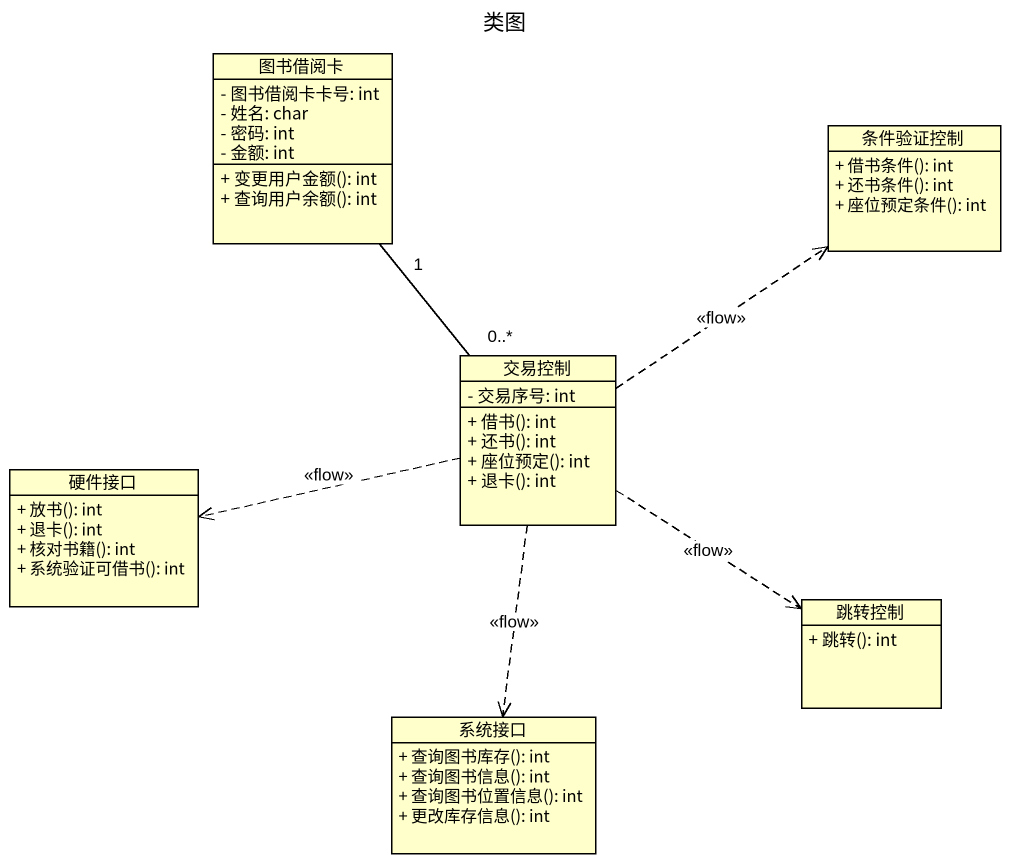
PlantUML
@startuml
title 类图
hide circle
hide empty members
skinparam classAttributeIconSize 0
class 图书借阅卡 {
  - 图书借阅卡卡号: int
  - 姓名: char
  - 密码: int
  - 金额: int
  + 变更用户金额(): int
  + 查询用户余额(): int
}
class 条件验证控制 {
  + 借书条件(): int
  + 还书条件(): int
  + 座位预定条件(): int
}
class 交易控制 {
  - 交易序号: int
  + 借书(): int
  + 还书(): int
  + 座位预定(): int
  + 退卡(): int
}
class 硬件接口 {
  + 放书(): int
  + 退卡(): int
  + 核对书籍(): int
  + 系统验证可借书(): int
}
class 跳转控制 {
  + 跳转(): int
}
class 系统接口 {
  + 查询图书库存(): int
  + 查询图书信息(): int
  + 查询图书位置信息(): int
  + 更改库存信息(): int
}
交易控制 "0..*" -up- "1" 图书借阅卡
交易控制 .up.> 条件验证控制 : <<flow>>
交易控制 .left.> 硬件接口 : <<flow>>
交易控制 ..> 跳转控制 : <<flow>>
交易控制 ..> 系统接口 : <<flow>>
@enduml
